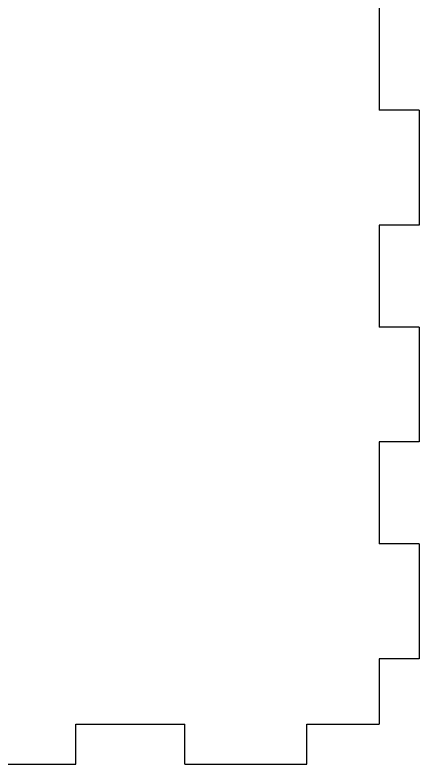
# Model space of a CAD drawing. Extents: x 10 to 273, y 8 to 192.
# Drawn here: x 104.5 to 136, y 99.3 to 157.8 of the extents above; entities that cross this region are included whole.
import ezdxf

# ---------------------------------------------------------------- set-up
doc = ezdxf.new("R2010")
doc.units = 0
doc.header["$MEASUREMENT"] = 0
doc.layers.add('LAYER_1', color=7, linetype='CONTINUOUS')

# ---------------------------------------------------------------- blocks, each defined once
blk = doc.blocks.new('BLOCK_4')
at = {"layer": 'LAYER_1', "color": 7}
for points in [[(132.908, 158.305), (132.908, 150.341)], [(136.008, 150.341), (132.908, 150.341)], [(136.008, 150.341), (136.008, 141.378)], [(136.008, 141.378), (132.908, 141.378)], [(132.908, 141.378), (132.908, 133.414)], [(136.008, 133.414), (132.908, 133.414)], [(136.008, 133.414), (136.008, 124.45)], [(136.008, 124.45), (132.908, 124.45)], [(132.908, 124.45), (132.908, 116.487)], [(136.008, 116.487), (132.908, 116.487)], [(136.008, 116.487), (136.008, 107.523)], [(136.008, 107.523), (132.908, 107.523)], [(132.908, 107.523), (132.908, 102.409)], [(109.215, 99.309), (109.215, 102.409)], [(109.215, 102.409), (117.73, 102.409)], [(117.73, 99.309), (117.73, 102.409)], [(127.244, 99.309), (127.244, 102.409)], [(127.244, 102.409), (132.908, 102.409)], [(99.701, 99.309), (109.215, 99.309)], [(117.73, 99.309), (127.244, 99.309)]]:
    blk.add_lwpolyline(points, dxfattribs=at)

msp = doc.modelspace()

# ---------------------------------------------------------------- block references
at = {"layer": 'LAYER_1'}
msp.add_blockref('BLOCK_4', (0, 0), dxfattribs=at)

doc.saveas('drawing.dxf')
